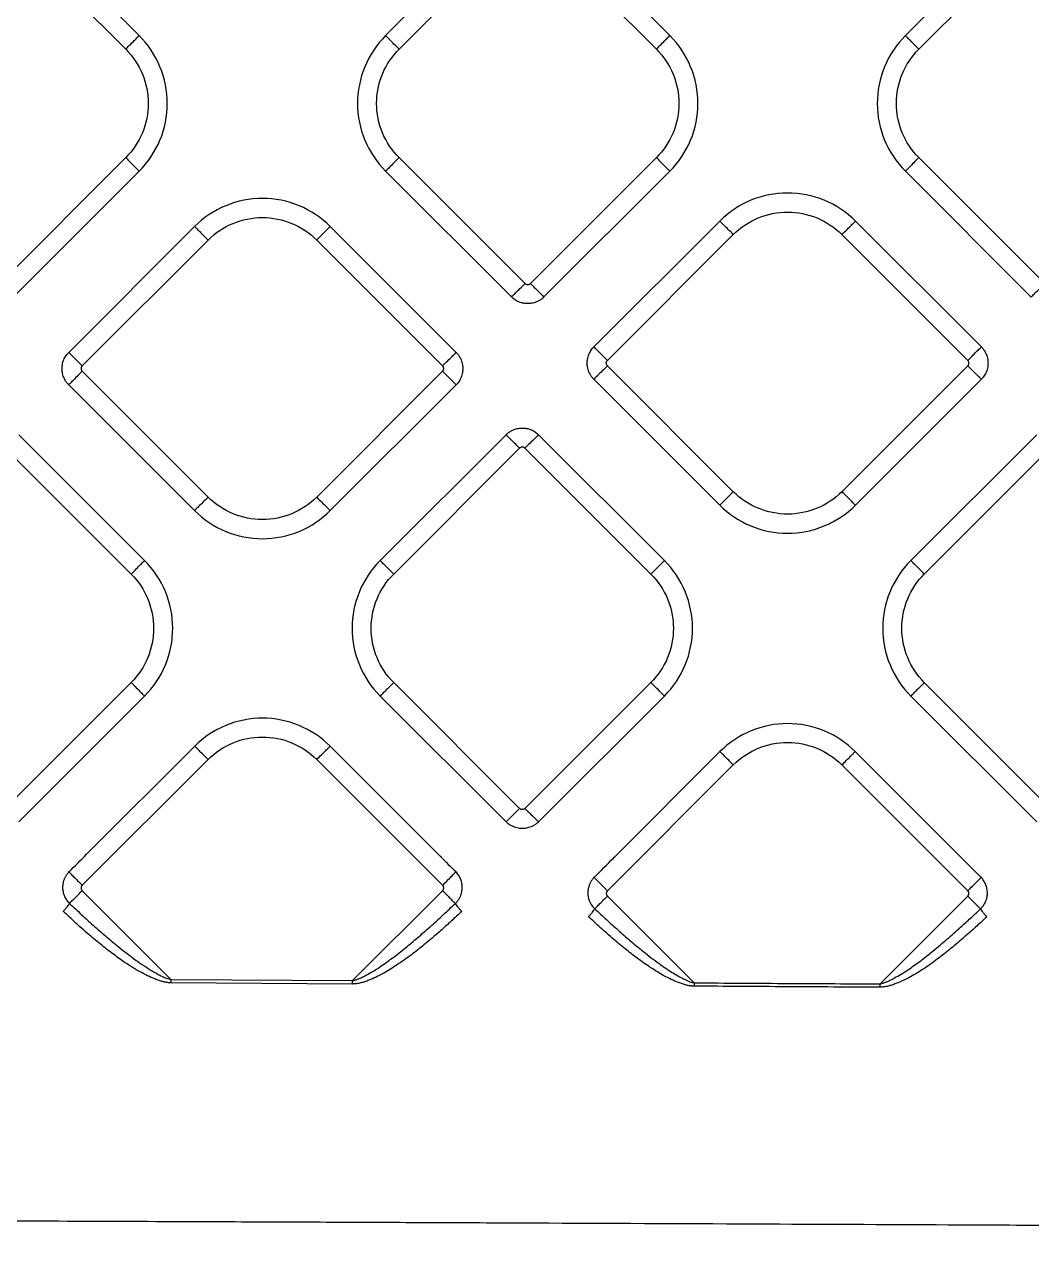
# Model space of a CAD drawing. Extents: x 526 to 610, y 679 to 808.
# Drawn here: x 564.12 to 569.39, y 713.94 to 720.41 of the extents above; entities that cross this region are included whole.
import ezdxf

# ---------------------------------------------------------------- set-up
doc = ezdxf.new("R2010")
doc.units = 0
doc.header["$MEASUREMENT"] = 0
doc.layers.add('1', color=4, linetype='Continuous')

# ---------------------------------------------------------------- blocks, each defined once
blk = doc.blocks.new('JETSETTER LX')
at = {"layer": '1', "color": 3, "linetype": 'Continuous', "lineweight": 25}
for p, q in [((38.5913, 23.4751), (37.9325, 24.1339)), ((40.5393, 24.134), (39.8805, 23.4751)), ((41.3678, 23.4751), (40.709, 24.134)), ((43.2588, 24.1339), (42.6, 23.4751)), ((37.8618, 24.0632), (38.5206, 23.4044)), ((39.9512, 23.4044), (40.61, 24.0633)), ((40.6383, 24.0633), (41.2971, 23.4044)), ((42.6707, 23.4044), (43.3295, 24.0632)), ((38.5206, 22.8363), (37.8618, 22.1774)), ((40.61, 22.1775), (39.9512, 22.8363)), ((41.2971, 22.8363), (40.6383, 22.1775)), ((43.3295, 22.1774), (42.6707, 22.8363)), ((37.9325, 22.1067), (38.5913, 22.7656)), ((39.8805, 22.7656), (40.5393, 22.1068)), ((40.709, 22.1068), (41.3678, 22.7656)), ((42.6, 22.7656), (43.2588, 22.1067)), ((38.8811, 22.4758), (38.2223, 21.8169)), ((40.2495, 21.8169), (39.5906, 22.4758)), ((41.6291, 22.5043), (40.9703, 21.8454)), ((42.9975, 21.8454), (42.3387, 22.5043)), ((38.293, 21.7462), (38.9518, 22.4051)), ((39.5199, 22.4051), (40.1788, 21.7462)), ((41.041, 21.7747), (41.6998, 22.4336)), ((42.268, 22.4336), (42.9268, 21.7747)), ((41.6998, 21.0876), (41.041, 21.7465)), ((42.9268, 21.7465), (42.268, 21.0876)), ((38.9518, 21.0591), (38.293, 21.7179)), ((40.1788, 21.7179), (39.5199, 21.0591)), ((40.9703, 21.6758), (41.6291, 21.0169)), ((42.3387, 21.0169), (42.9975, 21.6758)), ((38.2223, 21.6472), (38.8811, 20.9884)), ((39.5906, 20.9884), (40.2495, 21.6472)), ((38.6198, 20.7271), (37.961, 21.386)), ((40.5108, 21.3859), (39.852, 20.7271)), ((41.3393, 20.7271), (40.6805, 21.3859)), ((43.2873, 21.386), (42.6285, 20.7271)), ((37.8903, 21.3153), (38.5491, 20.6564)), ((39.9227, 20.6564), (40.5815, 21.3152)), ((40.6098, 21.3152), (41.2686, 20.6564)), ((42.6992, 20.6564), (43.358, 21.3153)), ((38.5491, 20.0883), (37.8903, 19.4295)), ((40.5815, 19.4294), (39.9227, 20.0883)), ((41.2686, 20.0883), (40.6098, 19.4294)), ((43.358, 19.4295), (42.6992, 20.0883)), ((37.961, 19.3588), (38.6198, 20.0176)), ((39.852, 20.0176), (40.5108, 19.3587)), ((40.6805, 19.3587), (41.3393, 20.0176)), ((42.6285, 20.0176), (43.2873, 19.3588)), ((38.8821, 19.7553), (38.316, 19.1892)), ((38.8799, 19.7575), (38.8821, 19.7553)), ((39.5919, 19.7575), (39.5897, 19.7553)), ((40.1686, 19.1764), (39.5897, 19.7553)), ((38.293, 19.0267), (38.9518, 19.6856)), ((39.52, 19.6856), (40.1788, 19.0267)), ((41.6301, 19.7268), (41.0743, 19.171)), ((41.6278, 19.729), (41.6301, 19.7268)), ((42.3399, 19.729), (42.3377, 19.7268)), ((42.9043, 19.1602), (42.3377, 19.7268)), ((41.041, 18.9982), (41.6998, 19.6571)), ((42.2679, 19.6571), (42.9268, 18.9982)), ((38.316, 19.1892), (38.3138, 19.1914)), ((40.1708, 19.1786), (40.1686, 19.1764)), ((41.0743, 19.171), (41.0721, 19.1733)), ((42.9065, 19.1624), (42.9043, 19.1602)), ((38.2235, 19.0963), (38.2205, 19.0987)), ((40.2512, 19.0987), (40.2484, 19.0963)), ((40.9715, 19.0677), (40.9684, 19.0702)), ((42.9992, 19.0702), (42.9963, 19.0678)), ((38.293, 18.9985), (38.7575, 18.5339)), ((39.7079, 18.5276), (40.1788, 18.9985)), ((41.041, 18.9699), (41.4947, 18.5162)), ((42.4674, 18.5106), (42.9268, 18.9699)), ((39.7078, 18.51), (38.7574, 18.5163)), ((38.7575, 18.5339), (39.7079, 18.5276))]:
    blk.add_line(p, q, dxfattribs=at)
for points, knots in [([(38.5206, 23.4044), (38.5298, 23.4135), (38.5389, 23.4227), (38.5558, 23.4396), (38.5636, 23.4474), (38.5767, 23.4605), (38.582, 23.4657), (38.5892, 23.473), (38.5911, 23.4749), (38.5913, 23.4751)], [0, 0, 0, 0, 0.25, 0.25, 0.5, 0.5, 0.75, 0.75, 1, 1, 1, 1]), ([(38.5913, 22.7656), (38.6377, 22.812), (38.6749, 22.8677), (38.7252, 22.989), (38.7383, 23.0547), (38.7383, 23.186), (38.7252, 23.2516), (38.6749, 23.373), (38.6377, 23.4287), (38.5913, 23.4751)], [0, 0, 0, 0, 0.25, 0.25, 0.5, 0.5, 0.75, 0.75, 1, 1, 1, 1]), ([(39.8805, 23.4751), (39.834, 23.4287), (39.7968, 23.373), (39.7466, 23.2517), (39.7335, 23.186), (39.7335, 23.0547), (39.7466, 22.989), (39.7968, 22.8677), (39.834, 22.812), (39.8805, 22.7656)], [0, 0, 0, 0, 0.25, 0.25, 0.5, 0.5, 0.75, 0.75, 1, 1, 1, 1]), ([(39.9512, 23.4044), (39.942, 23.4136), (39.9329, 23.4227), (39.9159, 23.4397), (39.9081, 23.4475), (39.8951, 23.4605), (39.8898, 23.4658), (39.8826, 23.473), (39.8806, 23.475), (39.8805, 23.4751)], [0, 0, 0, 0, 0.25, 0.25, 0.5, 0.5, 0.75, 0.75, 1, 1, 1, 1]), ([(41.2971, 23.4044), (41.3063, 23.4136), (41.3154, 23.4227), (41.3324, 23.4397), (41.3401, 23.4475), (41.3532, 23.4605), (41.3585, 23.4658), (41.3657, 23.473), (41.3677, 23.475), (41.3678, 23.4751)], [0, 0, 0, 0, 0.25, 0.25, 0.5, 0.5, 0.75, 0.75, 1, 1, 1, 1]), ([(41.3678, 22.7656), (41.4143, 22.812), (41.4514, 22.8677), (41.5017, 22.989), (41.5148, 23.0547), (41.5148, 23.186), (41.5017, 23.2517), (41.4514, 23.373), (41.4143, 23.4287), (41.3678, 23.4751)], [0, 0, 0, 0, 0.25, 0.25, 0.5, 0.5, 0.75, 0.75, 1, 1, 1, 1]), ([(42.6, 23.4751), (42.5535, 23.4287), (42.5163, 23.373), (42.4661, 23.2516), (42.453, 23.186), (42.453, 23.0547), (42.4661, 22.989), (42.5163, 22.8677), (42.5535, 22.812), (42.6, 22.7656)], [0, 0, 0, 0, 0.25, 0.25, 0.5, 0.5, 0.75, 0.75, 1, 1, 1, 1]), ([(42.6707, 23.4044), (42.6615, 23.4135), (42.6523, 23.4227), (42.6354, 23.4396), (42.6276, 23.4474), (42.6146, 23.4605), (42.6093, 23.4657), (42.6021, 23.473), (42.6001, 23.4749), (42.6, 23.4751)], [0, 0, 0, 0, 0.25, 0.25, 0.5, 0.5, 0.75, 0.75, 1, 1, 1, 1]), ([(38.5206, 23.4044), (38.5578, 23.3672), (38.5876, 23.3226), (38.6278, 23.2255), (38.6383, 23.1729), (38.6383, 23.0677), (38.6278, 23.0152), (38.5876, 22.918), (38.5578, 22.8734), (38.5206, 22.8363)], [0, 0, 0, 0, 0.25, 0.25, 0.5, 0.5, 0.75, 0.75, 1, 1, 1, 1]), ([(39.9512, 22.8363), (39.914, 22.8735), (39.8842, 22.918), (39.844, 23.0152), (39.8335, 23.0678), (39.8335, 23.1729), (39.844, 23.2255), (39.8842, 23.3227), (39.914, 23.3672), (39.9512, 23.4044)], [0, 0, 0, 0, 0.25, 0.25, 0.5, 0.5, 0.75, 0.75, 1, 1, 1, 1]), ([(41.2971, 23.4044), (41.3343, 23.3672), (41.3641, 23.3227), (41.4043, 23.2255), (41.4148, 23.1729), (41.4148, 23.0678), (41.4043, 23.0152), (41.3641, 22.918), (41.3343, 22.8735), (41.2971, 22.8363)], [0, 0, 0, 0, 0.25, 0.25, 0.5, 0.5, 0.75, 0.75, 1, 1, 1, 1]), ([(42.6707, 22.8363), (42.6335, 22.8734), (42.6037, 22.918), (42.5634, 23.0152), (42.553, 23.0677), (42.553, 23.1729), (42.5634, 23.2255), (42.6037, 23.3226), (42.6335, 23.3672), (42.6707, 23.4044)], [0, 0, 0, 0, 0.25, 0.25, 0.5, 0.5, 0.75, 0.75, 1, 1, 1, 1]), ([(38.5206, 22.8363), (38.5298, 22.8271), (38.5389, 22.818), (38.5558, 22.801), (38.5636, 22.7932), (38.5767, 22.7802), (38.582, 22.7749), (38.5892, 22.7677), (38.5911, 22.7657), (38.5913, 22.7656)], [0, 0, 0, 0, 0.25, 0.25, 0.5, 0.5, 0.75, 0.75, 1, 1, 1, 1]), ([(39.9512, 22.8363), (39.942, 22.8271), (39.9329, 22.818), (39.9159, 22.801), (39.9081, 22.7933), (39.8951, 22.7802), (39.8898, 22.7749), (39.8826, 22.7677), (39.8806, 22.7658), (39.8805, 22.7656)], [0, 0, 0, 0, 0.25, 0.25, 0.5, 0.5, 0.75, 0.75, 1, 1, 1, 1]), ([(41.2971, 22.8363), (41.3063, 22.8271), (41.3154, 22.818), (41.3324, 22.801), (41.3401, 22.7933), (41.3532, 22.7802), (41.3585, 22.7749), (41.3657, 22.7677), (41.3677, 22.7658), (41.3678, 22.7656)], [0, 0, 0, 0, 0.25, 0.25, 0.5, 0.5, 0.75, 0.75, 1, 1, 1, 1]), ([(42.6707, 22.8363), (42.6615, 22.8271), (42.6523, 22.818), (42.6354, 22.801), (42.6276, 22.7932), (42.6146, 22.7802), (42.6093, 22.7749), (42.6021, 22.7677), (42.6001, 22.7657), (42.6, 22.7656)], [0, 0, 0, 0, 0.25, 0.25, 0.5, 0.5, 0.75, 0.75, 1, 1, 1, 1]), ([(42.3387, 22.5043), (42.2922, 22.5507), (42.2366, 22.5879), (42.1152, 22.6382), (42.0496, 22.6512), (41.9182, 22.6512), (41.8526, 22.6382), (41.7312, 22.5879), (41.6756, 22.5507), (41.6291, 22.5043)], [0, 0, 0, 0, 0.25, 0.25, 0.5, 0.5, 0.75, 0.75, 1, 1, 1, 1]), ([(39.5906, 22.4758), (39.5442, 22.5222), (39.4885, 22.5594), (39.3672, 22.6097), (39.3015, 22.6227), (39.1702, 22.6227), (39.1045, 22.6097), (38.9832, 22.5594), (38.9275, 22.5222), (38.8811, 22.4758)], [0, 0, 0, 0, 0.25, 0.25, 0.5, 0.5, 0.75, 0.75, 1, 1, 1, 1]), ([(38.9518, 22.4051), (38.989, 22.4422), (39.0335, 22.472), (39.1307, 22.5123), (39.1833, 22.5227), (39.2885, 22.5227), (39.341, 22.5123), (39.4382, 22.472), (39.4827, 22.4422), (39.5199, 22.4051)], [0, 0, 0, 0, 0.25, 0.25, 0.5, 0.5, 0.75, 0.75, 1, 1, 1, 1]), ([(41.6998, 22.4336), (41.737, 22.4708), (41.7816, 22.5005), (41.8787, 22.5408), (41.9313, 22.5512), (42.0365, 22.5512), (42.0891, 22.5408), (42.1862, 22.5005), (42.2308, 22.4708), (42.268, 22.4336)], [0, 0, 0, 0, 0.25, 0.25, 0.5, 0.5, 0.75, 0.75, 1, 1, 1, 1]), ([(38.9518, 22.4051), (38.9426, 22.4142), (38.9335, 22.4234), (38.9166, 22.4403), (38.9088, 22.4481), (38.8957, 22.4612), (38.8904, 22.4664), (38.8832, 22.4736), (38.8813, 22.4756), (38.8811, 22.4758)], [0, 0, 0, 0, 0.25, 0.25, 0.5, 0.5, 0.75, 0.75, 1, 1, 1, 1]), ([(39.5199, 22.4051), (39.5291, 22.4142), (39.5382, 22.4234), (39.5552, 22.4403), (39.563, 22.4481), (39.576, 22.4612), (39.5813, 22.4664), (39.5885, 22.4736), (39.5905, 22.4756), (39.5906, 22.4758)], [0, 0, 0, 0, 0.25, 0.25, 0.5, 0.5, 0.75, 0.75, 1, 1, 1, 1]), ([(41.6998, 22.4336), (41.6907, 22.4427), (41.6815, 22.4519), (41.6646, 22.4688), (41.6568, 22.4766), (41.6437, 22.4897), (41.6385, 22.4949), (41.6313, 22.5022), (41.6293, 22.5041), (41.6291, 22.5043)], [0, 0, 0, 0, 0.25, 0.25, 0.5, 0.5, 0.75, 0.75, 1, 1, 1, 1]), ([(42.268, 22.4336), (42.2771, 22.4427), (42.2863, 22.4519), (42.3032, 22.4688), (42.311, 22.4766), (42.3241, 22.4897), (42.3293, 22.4949), (42.3365, 22.5022), (42.3385, 22.5041), (42.3387, 22.5043)], [0, 0, 0, 0, 0.25, 0.25, 0.5, 0.5, 0.75, 0.75, 1, 1, 1, 1]), ([(40.5393, 22.1068), (40.5395, 22.1069), (40.5414, 22.1089), (40.5486, 22.1161), (40.5539, 22.1214), (40.567, 22.1344), (40.5748, 22.1422), (40.5917, 22.1592), (40.6008, 22.1683), (40.61, 22.1775)], [0, 0, 0, 0, 0.25, 0.25, 0.5, 0.5, 0.75, 0.75, 1, 1, 1, 1]), ([(40.61, 22.1775), (40.6106, 22.1769), (40.6119, 22.1757), (40.6141, 22.1742), (40.6168, 22.1729), (40.6202, 22.1719), (40.6241, 22.1715), (40.6281, 22.1718), (40.6318, 22.173), (40.6353, 22.1748), (40.6373, 22.1766), (40.6383, 22.1775)], [0, 0, 0, 0, 0.083478, 0.166388, 0.250171, 0.374789, 0.500105, 0.62472, 0.750039, 0.874841, 1, 1, 1, 1]), ([(40.6383, 22.1775), (40.6474, 22.1683), (40.6566, 22.1592), (40.6735, 22.1422), (40.6813, 22.1344), (40.6944, 22.1214), (40.6996, 22.1161), (40.7069, 22.1089), (40.7088, 22.1069), (40.709, 22.1068)], [0, 0, 0, 0, 0.25, 0.25, 0.5, 0.5, 0.75, 0.75, 1, 1, 1, 1]), ([(43.2588, 22.1067), (43.2589, 22.1069), (43.2609, 22.1088), (43.2681, 22.1161), (43.2734, 22.1213), (43.2865, 22.1344), (43.2942, 22.1422), (43.3112, 22.1591), (43.3203, 22.1683), (43.3295, 22.1774)], [0, 0, 0, 0, 0.25, 0.25, 0.5, 0.5, 0.75, 0.75, 1, 1, 1, 1]), ([(40.709, 22.1068), (40.7074, 22.1052), (40.7042, 22.1021), (40.6987, 22.0976), (40.6926, 22.093), (40.6858, 22.0887), (40.6782, 22.0845), (40.6647, 22.0784), (40.6465, 22.0733), (40.6241, 22.0715), (40.6018, 22.0733), (40.5822, 22.0788), (40.5663, 22.0863), (40.5558, 22.0928), (40.5468, 22.0996), (40.5417, 22.1045), (40.5393, 22.1068)], [0, 0, 0, 0, 0.034707, 0.072248, 0.112595, 0.155737, 0.201682, 0.250449, 0.393045, 0.50003, 0.606972, 0.74961, 0.821642, 0.887377, 0.946846, 1, 1, 1, 1]), ([(38.2223, 21.6472), (38.2208, 21.6488), (38.2176, 21.6521), (38.2131, 21.6575), (38.2086, 21.6636), (38.2042, 21.6704), (38.2, 21.678), (38.1939, 21.6916), (38.1888, 21.7097), (38.187, 21.7321), (38.1888, 21.7544), (38.1943, 21.774), (38.2018, 21.7899), (38.2083, 21.8005), (38.2151, 21.8094), (38.22, 21.8145), (38.2223, 21.8169)], [0, 0, 0, 0, 0.034707, 0.072248, 0.112595, 0.155737, 0.201682, 0.250449, 0.393045, 0.50003, 0.606972, 0.74961, 0.821643, 0.887377, 0.946846, 1, 1, 1, 1]), ([(38.2223, 21.8169), (38.2224, 21.8168), (38.2244, 21.8148), (38.2316, 21.8076), (38.2369, 21.8023), (38.2499, 21.7893), (38.2577, 21.7815), (38.2747, 21.7645), (38.2838, 21.7554), (38.293, 21.7462)], [0, 0, 0, 0, 0.25, 0.25, 0.5, 0.5, 0.75, 0.75, 1, 1, 1, 1]), ([(40.1788, 21.7462), (40.1879, 21.7554), (40.1971, 21.7645), (40.214, 21.7815), (40.2218, 21.7893), (40.2349, 21.8023), (40.2401, 21.8076), (40.2474, 21.8148), (40.2493, 21.8168), (40.2495, 21.8169)], [0, 0, 0, 0, 0.25, 0.25, 0.5, 0.5, 0.75, 0.75, 1, 1, 1, 1]), ([(40.2495, 21.8169), (40.251, 21.8154), (40.2541, 21.8121), (40.2587, 21.8067), (40.2632, 21.8006), (40.2676, 21.7938), (40.2717, 21.7862), (40.2778, 21.7726), (40.2829, 21.7544), (40.2848, 21.7321), (40.2829, 21.7097), (40.2774, 21.6901), (40.2699, 21.6742), (40.2634, 21.6637), (40.2566, 21.6548), (40.2518, 21.6497), (40.2495, 21.6472)], [0, 0, 0, 0, 0.034707, 0.072248, 0.112595, 0.155737, 0.201682, 0.250449, 0.393045, 0.50003, 0.606972, 0.74961, 0.821643, 0.887377, 0.946846, 1, 1, 1, 1]), ([(40.9703, 21.6758), (40.9688, 21.6773), (40.9656, 21.6806), (40.9611, 21.686), (40.9566, 21.6921), (40.9522, 21.6989), (40.9481, 21.7065), (40.9419, 21.7201), (40.9368, 21.7382), (40.935, 21.7606), (40.9368, 21.783), (40.9423, 21.8025), (40.9499, 21.8184), (40.9564, 21.829), (40.9631, 21.8379), (40.968, 21.843), (40.9703, 21.8454)], [0, 0, 0, 0, 0.034707, 0.072248, 0.112595, 0.155737, 0.201682, 0.250449, 0.393045, 0.50003, 0.606972, 0.74961, 0.821642, 0.887377, 0.946846, 1, 1, 1, 1]), ([(40.9703, 21.8454), (40.9705, 21.8453), (40.9724, 21.8433), (40.9796, 21.8361), (40.9849, 21.8308), (40.998, 21.8178), (41.0058, 21.81), (41.0227, 21.793), (41.0318, 21.7839), (41.041, 21.7747)], [0, 0, 0, 0, 0.25, 0.25, 0.5, 0.5, 0.75, 0.75, 1, 1, 1, 1]), ([(42.9268, 21.7747), (42.936, 21.7839), (42.9451, 21.793), (42.962, 21.81), (42.9698, 21.8178), (42.9829, 21.8308), (42.9882, 21.8361), (42.9954, 21.8433), (42.9973, 21.8453), (42.9975, 21.8454)], [0, 0, 0, 0, 0.25, 0.25, 0.5, 0.5, 0.75, 0.75, 1, 1, 1, 1]), ([(42.9975, 21.8454), (42.999, 21.8439), (43.0022, 21.8406), (43.0067, 21.8352), (43.0112, 21.8291), (43.0156, 21.8223), (43.0197, 21.8147), (43.0259, 21.8011), (43.031, 21.783), (43.0328, 21.7606), (43.031, 21.7382), (43.0255, 21.7187), (43.0179, 21.7028), (43.0114, 21.6922), (43.0047, 21.6833), (42.9998, 21.6782), (42.9975, 21.6758)], [0, 0, 0, 0, 0.034707, 0.072248, 0.112595, 0.155737, 0.201682, 0.250449, 0.393045, 0.50003, 0.606972, 0.74961, 0.821642, 0.887377, 0.946846, 1, 1, 1, 1]), ([(38.293, 21.7462), (38.2924, 21.7456), (38.2912, 21.7443), (38.2897, 21.7421), (38.2884, 21.7394), (38.2874, 21.736), (38.287, 21.7321), (38.2874, 21.7282), (38.2885, 21.7244), (38.2903, 21.7209), (38.2921, 21.7189), (38.293, 21.7179)], [0, 0, 0, 0, 0.083478, 0.166388, 0.250171, 0.374789, 0.500105, 0.62472, 0.750039, 0.874841, 1, 1, 1, 1]), ([(40.1788, 21.7179), (40.1794, 21.7186), (40.1805, 21.7199), (40.182, 21.7221), (40.1833, 21.7248), (40.1844, 21.7282), (40.1848, 21.7321), (40.1844, 21.736), (40.1832, 21.7398), (40.1814, 21.7433), (40.1796, 21.7452), (40.1788, 21.7462)], [0, 0, 0, 0, 0.083478, 0.166388, 0.250171, 0.374789, 0.500105, 0.62472, 0.750039, 0.874841, 1, 1, 1, 1]), ([(41.041, 21.7465), (41.0318, 21.7373), (41.0227, 21.7282), (41.0058, 21.7112), (40.998, 21.7034), (40.9849, 21.6904), (40.9796, 21.6851), (40.9724, 21.6779), (40.9705, 21.6759), (40.9703, 21.6758)], [0, 0, 0, 0, 0.25, 0.25, 0.5, 0.5, 0.75, 0.75, 1, 1, 1, 1]), ([(41.041, 21.7465), (41.0404, 21.7471), (41.0392, 21.7484), (41.0377, 21.7507), (41.0366, 21.753), (41.0358, 21.7555), (41.0353, 21.758), (41.0351, 21.7606), (41.0353, 21.7641), (41.0364, 21.768), (41.0384, 21.7719), (41.0402, 21.7739), (41.041, 21.7747)], [0, 0, 0, 0, 0.085725, 0.169852, 0.252984, 0.335556, 0.417871, 0.500139, 0.582173, 0.749994, 0.886723, 1, 1, 1, 1]), ([(42.9268, 21.7465), (42.9274, 21.7471), (42.9286, 21.7484), (42.93, 21.7506), (42.9314, 21.7533), (42.9324, 21.7567), (42.9328, 21.7606), (42.9324, 21.7645), (42.9312, 21.7683), (42.9294, 21.7718), (42.9277, 21.7738), (42.9268, 21.7747)], [0, 0, 0, 0, 0.083478, 0.166388, 0.250171, 0.374789, 0.500105, 0.62472, 0.750039, 0.874841, 1, 1, 1, 1]), ([(42.9975, 21.6758), (42.9973, 21.6759), (42.9954, 21.6779), (42.9882, 21.6851), (42.9829, 21.6904), (42.9698, 21.7034), (42.962, 21.7112), (42.9451, 21.7282), (42.936, 21.7373), (42.9268, 21.7465)], [0, 0, 0, 0, 0.25, 0.25, 0.5, 0.5, 0.75, 0.75, 1, 1, 1, 1]), ([(38.293, 21.7179), (38.2838, 21.7088), (38.2747, 21.6996), (38.2577, 21.6827), (38.2499, 21.6749), (38.2369, 21.6619), (38.2316, 21.6566), (38.2244, 21.6494), (38.2224, 21.6474), (38.2223, 21.6472)], [0, 0, 0, 0, 0.25, 0.25, 0.5, 0.5, 0.75, 0.75, 1, 1, 1, 1]), ([(40.2495, 21.6472), (40.2493, 21.6474), (40.2474, 21.6494), (40.2401, 21.6566), (40.2349, 21.6619), (40.2218, 21.6749), (40.214, 21.6827), (40.1971, 21.6996), (40.1879, 21.7088), (40.1788, 21.7179)], [0, 0, 0, 0, 0.25, 0.25, 0.5, 0.5, 0.75, 0.75, 1, 1, 1, 1]), ([(40.5108, 21.3859), (40.5124, 21.3874), (40.5156, 21.3906), (40.521, 21.3951), (40.5271, 21.3996), (40.5339, 21.404), (40.5415, 21.4082), (40.5551, 21.4143), (40.5733, 21.4194), (40.5956, 21.4212), (40.618, 21.4194), (40.6376, 21.4139), (40.6535, 21.4064), (40.664, 21.3998), (40.6729, 21.3931), (40.6781, 21.3882), (40.6805, 21.3859)], [0, 0, 0, 0, 0.034707, 0.072248, 0.112595, 0.155737, 0.201682, 0.250449, 0.393045, 0.50003, 0.606972, 0.74961, 0.821642, 0.887377, 0.946846, 1, 1, 1, 1]), ([(40.5815, 21.3152), (40.5723, 21.3244), (40.5632, 21.3335), (40.5462, 21.3505), (40.5385, 21.3583), (40.5254, 21.3713), (40.5201, 21.3766), (40.5129, 21.3838), (40.5109, 21.3858), (40.5108, 21.3859)], [0, 0, 0, 0, 0.25, 0.25, 0.5, 0.5, 0.75, 0.75, 1, 1, 1, 1]), ([(40.6805, 21.3859), (40.6803, 21.3858), (40.6783, 21.3838), (40.6711, 21.3766), (40.6659, 21.3713), (40.6528, 21.3583), (40.645, 21.3505), (40.6281, 21.3335), (40.6189, 21.3244), (40.6098, 21.3152)], [0, 0, 0, 0, 0.25, 0.25, 0.5, 0.5, 0.75, 0.75, 1, 1, 1, 1]), ([(40.6098, 21.3152), (40.6091, 21.3158), (40.6079, 21.317), (40.6057, 21.3185), (40.6029, 21.3198), (40.5996, 21.3208), (40.5956, 21.3212), (40.5917, 21.3208), (40.5879, 21.3197), (40.5844, 21.3179), (40.5825, 21.3161), (40.5815, 21.3152)], [0, 0, 0, 0, 0.083478, 0.166388, 0.250171, 0.374789, 0.500105, 0.62472, 0.750039, 0.874841, 1, 1, 1, 1]), ([(38.9518, 21.0591), (38.9426, 21.05), (38.9335, 21.0408), (38.9166, 21.0239), (38.9088, 21.0161), (38.8957, 21.003), (38.8904, 20.9978), (38.8832, 20.9905), (38.8813, 20.9886), (38.8811, 20.9884)], [0, 0, 0, 0, 0.25, 0.25, 0.5, 0.5, 0.75, 0.75, 1, 1, 1, 1]), ([(39.5199, 21.0591), (39.4827, 21.0219), (39.4382, 20.9922), (39.341, 20.9519), (39.2885, 20.9414), (39.1833, 20.9414), (39.1307, 20.9519), (39.0335, 20.9922), (38.989, 21.0219), (38.9518, 21.0591)], [0, 0, 0, 0, 0.25, 0.25, 0.5, 0.5, 0.75, 0.75, 1, 1, 1, 1]), ([(39.5199, 21.0591), (39.5291, 21.05), (39.5382, 21.0408), (39.5552, 21.0239), (39.563, 21.0161), (39.576, 21.003), (39.5813, 20.9978), (39.5885, 20.9905), (39.5905, 20.9886), (39.5906, 20.9884)], [0, 0, 0, 0, 0.25, 0.25, 0.5, 0.5, 0.75, 0.75, 1, 1, 1, 1]), ([(41.6291, 21.0169), (41.6293, 21.0171), (41.6313, 21.019), (41.6385, 21.0263), (41.6437, 21.0315), (41.6568, 21.0446), (41.6646, 21.0524), (41.6815, 21.0693), (41.6907, 21.0785), (41.6998, 21.0876)], [0, 0, 0, 0, 0.25, 0.25, 0.5, 0.5, 0.75, 0.75, 1, 1, 1, 1]), ([(42.268, 21.0876), (42.2308, 21.0504), (42.1862, 21.0207), (42.0891, 20.9804), (42.0365, 20.97), (41.9313, 20.97), (41.8787, 20.9804), (41.7816, 21.0207), (41.737, 21.0504), (41.6998, 21.0876)], [0, 0, 0, 0, 0.25, 0.25, 0.5, 0.5, 0.75, 0.75, 1, 1, 1, 1]), ([(42.268, 21.0876), (42.2771, 21.0785), (42.2863, 21.0693), (42.3032, 21.0524), (42.311, 21.0446), (42.3241, 21.0315), (42.3293, 21.0263), (42.3365, 21.019), (42.3385, 21.0171), (42.3387, 21.0169)], [0, 0, 0, 0, 0.25, 0.25, 0.5, 0.5, 0.75, 0.75, 1, 1, 1, 1]), ([(38.8811, 20.9884), (38.9275, 20.942), (38.9832, 20.9048), (39.1045, 20.8545), (39.1702, 20.8415), (39.3015, 20.8415), (39.3672, 20.8545), (39.4885, 20.9048), (39.5442, 20.942), (39.5906, 20.9884)], [0, 0, 0, 0, 0.25, 0.25, 0.5, 0.5, 0.75, 0.75, 1, 1, 1, 1]), ([(41.6291, 21.0169), (41.6756, 20.9705), (41.7312, 20.9333), (41.8526, 20.883), (41.9182, 20.87), (42.0496, 20.87), (42.1152, 20.883), (42.2366, 20.9333), (42.2922, 20.9705), (42.3387, 21.0169)], [0, 0, 0, 0, 0.25, 0.25, 0.5, 0.5, 0.75, 0.75, 1, 1, 1, 1]), ([(38.5491, 20.6564), (38.5583, 20.6656), (38.5674, 20.6747), (38.5844, 20.6917), (38.5921, 20.6995), (38.6052, 20.7125), (38.6105, 20.7178), (38.6177, 20.725), (38.6197, 20.727), (38.6198, 20.7271)], [0, 0, 0, 0, 0.25, 0.25, 0.5, 0.5, 0.75, 0.75, 1, 1, 1, 1]), ([(38.6198, 20.0176), (38.6663, 20.064), (38.7034, 20.1197), (38.7537, 20.241), (38.7668, 20.3067), (38.7668, 20.438), (38.7537, 20.5037), (38.7034, 20.625), (38.6663, 20.6807), (38.6198, 20.7271)], [0, 0, 0, 0, 0.25, 0.25, 0.5, 0.5, 0.75, 0.75, 1, 1, 1, 1]), ([(39.852, 20.7271), (39.8055, 20.6807), (39.7683, 20.625), (39.7181, 20.5037), (39.705, 20.438), (39.705, 20.3067), (39.7181, 20.241), (39.7683, 20.1197), (39.8055, 20.064), (39.852, 20.0176)], [0, 0, 0, 0, 0.25, 0.25, 0.5, 0.5, 0.75, 0.75, 1, 1, 1, 1]), ([(39.9227, 20.6564), (39.9135, 20.6655), (39.9044, 20.6747), (39.8874, 20.6916), (39.8796, 20.6994), (39.8666, 20.7125), (39.8613, 20.7177), (39.8541, 20.725), (39.8521, 20.7269), (39.852, 20.7271)], [0, 0, 0, 0, 0.25, 0.25, 0.5, 0.5, 0.75, 0.75, 1, 1, 1, 1]), ([(41.2686, 20.6564), (41.2778, 20.6655), (41.2869, 20.6747), (41.3038, 20.6916), (41.3116, 20.6994), (41.3247, 20.7125), (41.33, 20.7177), (41.3372, 20.725), (41.3391, 20.7269), (41.3393, 20.7271)], [0, 0, 0, 0, 0.25, 0.25, 0.5, 0.5, 0.75, 0.75, 1, 1, 1, 1]), ([(41.3393, 20.0176), (41.3857, 20.064), (41.4229, 20.1197), (41.4732, 20.241), (41.4863, 20.3067), (41.4863, 20.438), (41.4732, 20.5037), (41.4229, 20.625), (41.3857, 20.6807), (41.3393, 20.7271)], [0, 0, 0, 0, 0.25, 0.25, 0.5, 0.5, 0.75, 0.75, 1, 1, 1, 1]), ([(42.6285, 20.7271), (42.582, 20.6807), (42.5448, 20.625), (42.4946, 20.5037), (42.4815, 20.438), (42.4815, 20.3067), (42.4946, 20.241), (42.5448, 20.1197), (42.582, 20.064), (42.6285, 20.0176)], [0, 0, 0, 0, 0.25, 0.25, 0.5, 0.5, 0.75, 0.75, 1, 1, 1, 1]), ([(42.6992, 20.6564), (42.69, 20.6656), (42.6809, 20.6747), (42.6639, 20.6917), (42.6561, 20.6995), (42.6431, 20.7125), (42.6378, 20.7178), (42.6306, 20.725), (42.6286, 20.727), (42.6285, 20.7271)], [0, 0, 0, 0, 0.25, 0.25, 0.5, 0.5, 0.75, 0.75, 1, 1, 1, 1]), ([(38.5491, 20.6564), (38.5863, 20.6192), (38.6161, 20.5747), (38.6563, 20.4775), (38.6668, 20.4249), (38.6668, 20.3198), (38.6563, 20.2672), (38.6161, 20.17), (38.5863, 20.1255), (38.5491, 20.0883)], [0, 0, 0, 0, 0.25, 0.25, 0.5, 0.5, 0.75, 0.75, 1, 1, 1, 1]), ([(39.9227, 20.0883), (39.8855, 20.1254), (39.8557, 20.17), (39.8154, 20.2672), (39.805, 20.3197), (39.805, 20.4249), (39.8154, 20.4775), (39.8557, 20.5746), (39.8855, 20.6192), (39.9227, 20.6564)], [0, 0, 0, 0, 0.25, 0.25, 0.5, 0.5, 0.75, 0.75, 1, 1, 1, 1]), ([(41.2686, 20.6564), (41.3058, 20.6192), (41.3356, 20.5746), (41.3758, 20.4775), (41.3863, 20.4249), (41.3863, 20.3197), (41.3758, 20.2672), (41.3356, 20.17), (41.3058, 20.1254), (41.2686, 20.0883)], [0, 0, 0, 0, 0.25, 0.25, 0.5, 0.5, 0.75, 0.75, 1, 1, 1, 1]), ([(42.6992, 20.0883), (42.662, 20.1255), (42.6322, 20.17), (42.592, 20.2672), (42.5815, 20.3198), (42.5815, 20.4249), (42.592, 20.4775), (42.6322, 20.5747), (42.662, 20.6192), (42.6992, 20.6564)], [0, 0, 0, 0, 0.25, 0.25, 0.5, 0.5, 0.75, 0.75, 1, 1, 1, 1]), ([(38.5491, 20.0883), (38.5583, 20.0791), (38.5674, 20.07), (38.5844, 20.053), (38.5921, 20.0453), (38.6052, 20.0322), (38.6105, 20.0269), (38.6177, 20.0197), (38.6197, 20.0178), (38.6198, 20.0176)], [0, 0, 0, 0, 0.25, 0.25, 0.5, 0.5, 0.75, 0.75, 1, 1, 1, 1]), ([(39.9227, 20.0883), (39.9135, 20.0791), (39.9044, 20.07), (39.8874, 20.053), (39.8796, 20.0452), (39.8666, 20.0322), (39.8613, 20.0269), (39.8541, 20.0197), (39.8521, 20.0177), (39.852, 20.0176)], [0, 0, 0, 0, 0.25, 0.25, 0.5, 0.5, 0.75, 0.75, 1, 1, 1, 1]), ([(41.3393, 20.0176), (41.3391, 20.0177), (41.3372, 20.0197), (41.33, 20.0269), (41.3247, 20.0322), (41.3116, 20.0452), (41.3038, 20.053), (41.2869, 20.07), (41.2778, 20.0791), (41.2686, 20.0883)], [0, 0, 0, 0, 0.25, 0.25, 0.5, 0.5, 0.75, 0.75, 1, 1, 1, 1]), ([(42.6992, 20.0883), (42.69, 20.0791), (42.6809, 20.07), (42.6639, 20.053), (42.6561, 20.0453), (42.6431, 20.0322), (42.6378, 20.0269), (42.6306, 20.0197), (42.6286, 20.0178), (42.6285, 20.0176)], [0, 0, 0, 0, 0.25, 0.25, 0.5, 0.5, 0.75, 0.75, 1, 1, 1, 1]), ([(39.5897, 19.7553), (39.5434, 19.8016), (39.4879, 19.8387), (39.3669, 19.8888), (39.3014, 19.9018), (39.1704, 19.9018), (39.1049, 19.8888), (38.9839, 19.8387), (38.9284, 19.8016), (38.8821, 19.7553)], [0, 0, 0, 0, 0.25, 0.25, 0.5, 0.5, 0.75, 0.75, 1, 1, 1, 1]), ([(42.3377, 19.7268), (42.2913, 19.7731), (42.2358, 19.8102), (42.1148, 19.8603), (42.0494, 19.8733), (41.9184, 19.8733), (41.8529, 19.8603), (41.7319, 19.8102), (41.6764, 19.7731), (41.6301, 19.7268)], [0, 0, 0, 0, 0.25, 0.25, 0.5, 0.5, 0.75, 0.75, 1, 1, 1, 1]), ([(38.9518, 19.6856), (38.989, 19.7228), (39.0336, 19.7525), (39.1307, 19.7928), (39.1833, 19.8032), (39.2885, 19.8032), (39.3411, 19.7928), (39.4382, 19.7525), (39.4828, 19.7228), (39.52, 19.6856)], [0, 0, 0, 0, 0.25, 0.25, 0.5, 0.5, 0.75, 0.75, 1, 1, 1, 1]), ([(38.9518, 19.6856), (38.9436, 19.6938), (38.9353, 19.7021), (38.9198, 19.7176), (38.9125, 19.7249), (38.8999, 19.7375), (38.8945, 19.7429), (38.8863, 19.7511), (38.8835, 19.7539), (38.8821, 19.7553)], [0, 0, 0, 0, 0.25, 0.25, 0.5, 0.5, 0.75, 0.75, 1, 1, 1, 1]), ([(39.52, 19.6856), (39.5282, 19.6938), (39.5365, 19.7021), (39.552, 19.7176), (39.5593, 19.7249), (39.5719, 19.7375), (39.5773, 19.7429), (39.5855, 19.7511), (39.5883, 19.7539), (39.5897, 19.7553)], [0, 0, 0, 0, 0.25, 0.25, 0.5, 0.5, 0.75, 0.75, 1, 1, 1, 1]), ([(41.6998, 19.6571), (41.737, 19.6942), (41.7815, 19.724), (41.8787, 19.7643), (41.9313, 19.7747), (42.0365, 19.7747), (42.089, 19.7643), (42.1862, 19.724), (42.2307, 19.6942), (42.2679, 19.6571)], [0, 0, 0, 0, 0.25, 0.25, 0.5, 0.5, 0.75, 0.75, 1, 1, 1, 1]), ([(41.6998, 19.6571), (41.6915, 19.6653), (41.6833, 19.6736), (41.6677, 19.6891), (41.6605, 19.6964), (41.6478, 19.709), (41.6425, 19.7144), (41.6343, 19.7226), (41.6315, 19.7254), (41.6301, 19.7268)], [0, 0, 0, 0, 0.25, 0.25, 0.5, 0.5, 0.75, 0.75, 1, 1, 1, 1]), ([(42.2679, 19.6571), (42.2762, 19.6653), (42.2845, 19.6736), (42.3, 19.6891), (42.3073, 19.6964), (42.3199, 19.709), (42.3253, 19.7144), (42.3335, 19.7226), (42.3363, 19.7254), (42.3377, 19.7268)], [0, 0, 0, 0, 0.25, 0.25, 0.5, 0.5, 0.75, 0.75, 1, 1, 1, 1]), ([(40.5108, 19.3587), (40.5109, 19.3589), (40.5129, 19.3608), (40.5201, 19.3681), (40.5254, 19.3733), (40.5385, 19.3864), (40.5462, 19.3942), (40.5632, 19.4111), (40.5723, 19.4203), (40.5815, 19.4294)], [0, 0, 0, 0, 0.25, 0.25, 0.5, 0.5, 0.75, 0.75, 1, 1, 1, 1]), ([(40.6098, 19.4294), (40.6091, 19.4288), (40.6078, 19.4276), (40.6056, 19.4262), (40.6032, 19.425), (40.6007, 19.4242), (40.5982, 19.4237), (40.5956, 19.4235), (40.5922, 19.4237), (40.5882, 19.4248), (40.5843, 19.4269), (40.5824, 19.4286), (40.5815, 19.4294)], [0, 0, 0, 0, 0.0857246, 0.1698516, 0.2529838, 0.3355563, 0.4178713, 0.500139, 0.5821734, 0.749994, 0.8867231, 1, 1, 1, 1]), ([(40.6098, 19.4294), (40.6189, 19.4203), (40.6281, 19.4111), (40.645, 19.3942), (40.6528, 19.3864), (40.6659, 19.3733), (40.6711, 19.3681), (40.6783, 19.3608), (40.6803, 19.3589), (40.6805, 19.3587)], [0, 0, 0, 0, 0.25, 0.25, 0.5, 0.5, 0.75, 0.75, 1, 1, 1, 1]), ([(40.6805, 19.3587), (40.6789, 19.3572), (40.6757, 19.3541), (40.6702, 19.3495), (40.6641, 19.345), (40.6573, 19.3406), (40.6497, 19.3365), (40.6362, 19.3304), (40.618, 19.3253), (40.5956, 19.3234), (40.5733, 19.3253), (40.5537, 19.3308), (40.5378, 19.3383), (40.5273, 19.3448), (40.5183, 19.3516), (40.5132, 19.3564), (40.5108, 19.3587)], [0, 0, 0, 0, 0.034707, 0.072248, 0.112595, 0.155737, 0.201682, 0.250449, 0.393045, 0.50003, 0.606972, 0.74961, 0.821643, 0.887377, 0.946846, 1, 1, 1, 1]), ([(38.2235, 19.0963), (38.2219, 19.0946), (38.2187, 19.0913), (38.2143, 19.0859), (38.2103, 19.0804), (38.2067, 19.0748), (38.2035, 19.0689), (38.2006, 19.063), (38.1981, 19.057), (38.196, 19.0508), (38.1942, 19.0446), (38.1928, 19.0384), (38.1917, 19.0321), (38.191, 19.0258), (38.1906, 19.0195), (38.1905, 19.0085), (38.1924, 18.9912), (38.1982, 18.973), (38.2053, 18.9588), (38.2114, 18.9494), (38.2184, 18.9403), (38.2239, 18.935), (38.2267, 18.9322)], [0, 0, 0, 0, 0.037958, 0.0754, 0.112389, 0.148982, 0.185227, 0.221164, 0.256828, 0.292246, 0.327443, 0.362437, 0.397244, 0.431874, 0.466339, 0.500646, 0.613068, 0.749923, 0.812249, 0.874802, 0.934227, 1, 1, 1, 1]), ([(38.2235, 19.0963), (38.2249, 19.0948), (38.2278, 19.0919), (38.2361, 19.0836), (38.2415, 19.0783), (38.2541, 19.0657), (38.2613, 19.0585), (38.2766, 19.0431), (38.2848, 19.0349), (38.293, 19.0267)], [0, 0, 0, 0, 0.25, 0.25, 0.5, 0.5, 0.75, 0.75, 1, 1, 1, 1]), ([(40.1788, 19.0267), (40.187, 19.0349), (40.1952, 19.0431), (40.2106, 19.0586), (40.2179, 19.0658), (40.2304, 19.0784), (40.2358, 19.0837), (40.2441, 19.092), (40.2469, 19.0949), (40.2484, 19.0963)], [0, 0, 0, 0, 0.25, 0.25, 0.5, 0.5, 0.75, 0.75, 1, 1, 1, 1]), ([(40.2454, 18.9318), (40.2467, 18.933), (40.2493, 18.9355), (40.253, 18.9395), (40.2569, 18.944), (40.2625, 18.9515), (40.2675, 18.9598), (40.2744, 18.9741), (40.2797, 18.991), (40.2817, 19.0098), (40.2813, 19.0241), (40.28, 19.0351), (40.2775, 19.046), (40.274, 19.0568), (40.2694, 19.0674), (40.2636, 19.0776), (40.2567, 19.0874), (40.2512, 19.0933), (40.2484, 19.0963)], [0, 0, 0, 0, 0.028232, 0.058522, 0.090863, 0.125256, 0.211531, 0.250125, 0.385722, 0.499434, 0.558962, 0.619159, 0.680081, 0.74181, 0.804465, 0.868214, 0.933289, 1, 1, 1, 1]), ([(38.293, 19.0267), (38.2924, 19.0261), (38.2912, 19.0248), (38.2898, 19.0226), (38.2884, 19.0199), (38.2874, 19.0165), (38.287, 19.0126), (38.2874, 19.0087), (38.2886, 19.0049), (38.2904, 19.0014), (38.2921, 18.9994), (38.293, 18.9985)], [0, 0, 0, 0, 0.083478, 0.166388, 0.250171, 0.374789, 0.500105, 0.62472, 0.750039, 0.874841, 1, 1, 1, 1]), ([(40.1788, 18.9985), (40.1794, 18.9991), (40.1806, 19.0004), (40.182, 19.0026), (40.1834, 19.0053), (40.1844, 19.0087), (40.1848, 19.0126), (40.1844, 19.0165), (40.1832, 19.0203), (40.1814, 19.0238), (40.1797, 19.0258), (40.1788, 19.0267)], [0, 0, 0, 0, 0.083478, 0.166388, 0.250171, 0.374789, 0.500105, 0.62472, 0.750039, 0.874841, 1, 1, 1, 1]), ([(40.9715, 19.0677), (40.9699, 19.066), (40.9667, 19.0627), (40.9624, 19.0574), (40.9584, 19.052), (40.9548, 19.0463), (40.9516, 19.0405), (40.9488, 19.0346), (40.9463, 19.0286), (40.9441, 19.0224), (40.9423, 19.0162), (40.9409, 19.01), (40.9398, 19.0037), (40.9391, 18.9974), (40.9387, 18.9911), (40.9387, 18.9801), (40.9406, 18.9629), (40.9464, 18.9447), (40.9536, 18.9305), (40.9596, 18.9211), (40.9667, 18.9121), (40.9722, 18.9068), (40.975, 18.904)], [0, 0, 0, 0, 0.037763, 0.075044, 0.111906, 0.148401, 0.184578, 0.220476, 0.256129, 0.291566, 0.326808, 0.361875, 0.396781, 0.431539, 0.466157, 0.500645, 0.612418, 0.749922, 0.812257, 0.874801, 0.934372, 1, 1, 1, 1]), ([(40.9715, 19.0677), (40.973, 19.0662), (40.9759, 19.0633), (40.9842, 19.055), (40.9896, 19.0496), (41.0021, 19.0371), (41.0093, 19.0299), (41.0247, 19.0145), (41.0328, 19.0064), (41.041, 18.9982)], [0, 0, 0, 0, 0.25, 0.25, 0.5, 0.5, 0.75, 0.75, 1, 1, 1, 1]), ([(42.9268, 18.9982), (42.935, 19.0064), (42.9431, 19.0146), (42.9585, 19.03), (42.9657, 19.0372), (42.9783, 19.0498), (42.9837, 19.0551), (42.9919, 19.0634), (42.9948, 19.0663), (42.9963, 19.0678)], [0, 0, 0, 0, 0.25, 0.25, 0.5, 0.5, 0.75, 0.75, 1, 1, 1, 1]), ([(42.9931, 18.9036), (42.9943, 18.9048), (42.9969, 18.9073), (43.0007, 18.9114), (43.0045, 18.9159), (43.0093, 18.9221), (43.0145, 18.9303), (43.0215, 18.9442), (43.0273, 18.9624), (43.0295, 18.9817), (43.029, 18.9973), (43.0272, 19.0099), (43.024, 19.0223), (43.0194, 19.0345), (43.0132, 19.0463), (43.0056, 19.0576), (42.9994, 19.0644), (42.9963, 19.0678)], [0, 0, 0, 0, 0.028604, 0.059014, 0.091231, 0.12526, 0.187828, 0.250156, 0.381674, 0.499486, 0.56801, 0.637274, 0.707367, 0.778427, 0.850663, 0.92438, 1, 1, 1, 1]), ([(38.2267, 18.9322), (38.2292, 18.9347), (38.2328, 18.9383), (38.2419, 18.9474), (38.2475, 18.953), (38.2598, 18.9652), (38.2664, 18.9719), (38.2799, 18.9853), (38.2866, 18.9921), (38.293, 18.9985)], [0, 0, 0, 0, 0.25, 0.25, 0.5, 0.5, 0.75, 0.75, 1, 1, 1, 1]), ([(40.1788, 18.9985), (40.1853, 18.992), (40.1921, 18.9852), (40.2057, 18.9716), (40.2125, 18.9648), (40.2248, 18.9524), (40.2304, 18.9469), (40.2395, 18.9377), (40.243, 18.9342), (40.2454, 18.9318)], [0, 0, 0, 0, 0.25, 0.25, 0.5, 0.5, 0.75, 0.75, 1, 1, 1, 1]), ([(40.975, 18.904), (40.9775, 18.9065), (40.9812, 18.9102), (40.9903, 18.9193), (40.9959, 18.9249), (41.0081, 18.937), (41.0147, 18.9437), (41.028, 18.957), (41.0347, 18.9636), (41.041, 18.9699)], [0, 0, 0, 0, 0.25, 0.25, 0.5, 0.5, 0.75, 0.75, 1, 1, 1, 1]), ([(41.041, 18.9982), (41.0404, 18.9976), (41.0392, 18.9963), (41.0377, 18.9941), (41.0364, 18.9914), (41.0354, 18.988), (41.035, 18.9841), (41.0354, 18.9802), (41.0365, 18.9764), (41.0383, 18.9729), (41.0401, 18.9709), (41.041, 18.9699)], [0, 0, 0, 0, 0.0834784, 0.1663875, 0.2501706, 0.374789, 0.5001047, 0.6247202, 0.7500387, 0.8748413, 1, 1, 1, 1]), ([(42.9268, 18.9699), (42.9274, 18.9706), (42.9285, 18.9719), (42.93, 18.9741), (42.9313, 18.9768), (42.9324, 18.9802), (42.9328, 18.9841), (42.9324, 18.988), (42.9312, 18.9918), (42.9294, 18.9953), (42.9276, 18.9973), (42.9268, 18.9982)], [0, 0, 0, 0, 0.0834784, 0.1663875, 0.2501706, 0.374789, 0.5001047, 0.6247202, 0.7500387, 0.8748413, 1, 1, 1, 1]), ([(42.9268, 18.9699), (42.9332, 18.9636), (42.9399, 18.9568), (42.9534, 18.9434), (42.9601, 18.9367), (42.9723, 18.9244), (42.9779, 18.9188), (42.987, 18.9097), (42.9906, 18.9061), (42.9931, 18.9036)], [0, 0, 0, 0, 0.25, 0.25, 0.5, 0.5, 0.75, 0.75, 1, 1, 1, 1]), ([(38.1936, 18.8907), (38.1971, 18.8944), (38.2008, 18.8985), (38.208, 18.9068), (38.2116, 18.911), (38.2178, 18.9187), (38.2204, 18.9223), (38.2245, 18.9281), (38.2259, 18.9305), (38.2267, 18.9322)], [0, 0, 0, 0, 0.25, 0.25, 0.5, 0.5, 0.75, 0.75, 1, 1, 1, 1]), ([(38.7574, 18.5163), (38.7552, 18.5164), (38.7507, 18.5165), (38.7439, 18.517), (38.7368, 18.5179), (38.7295, 18.5192), (38.7221, 18.5207), (38.7106, 18.5235), (38.6943, 18.5286), (38.6677, 18.5384), (38.6344, 18.5529), (38.5954, 18.5731), (38.5547, 18.5973), (38.5072, 18.6288), (38.4511, 18.6691), (38.3868, 18.7191), (38.3296, 18.7672), (38.2799, 18.811), (38.2375, 18.8496), (38.2085, 18.8767), (38.1936, 18.8907)], [0, 0, 0, 0, 0.009574, 0.01947, 0.029714, 0.040327, 0.051328, 0.062735, 0.09166, 0.125586, 0.185936, 0.250218, 0.317761, 0.393308, 0.500332, 0.621013, 0.750123, 0.827301, 0.910607, 1, 1, 1, 1]), ([(38.2267, 18.9322), (38.237, 18.9225), (38.2575, 18.9032), (38.2883, 18.8746), (38.319, 18.8465), (38.3607, 18.8089), (38.4128, 18.7632), (38.4724, 18.7132), (38.5285, 18.6688), (38.5782, 18.6315), (38.624, 18.6), (38.6598, 18.5778), (38.6882, 18.562), (38.707, 18.5524), (38.7219, 18.5455), (38.7337, 18.5407), (38.7454, 18.5367), (38.7536, 18.5348), (38.7575, 18.5339)], [0, 0, 0, 0, 0.063414, 0.126207, 0.188382, 0.249944, 0.378308, 0.499848, 0.599785, 0.699884, 0.779122, 0.849775, 0.88926, 0.924813, 0.944723, 0.962516, 0.981933, 1, 1, 1, 1]), ([(40.2787, 18.8905), (40.2696, 18.8819), (40.2517, 18.865), (40.2251, 18.8404), (40.1994, 18.8168), (40.1744, 18.7944), (40.1354, 18.7601), (40.083, 18.7158), (40.0137, 18.6611), (39.944, 18.6114), (39.8819, 18.5729), (39.832, 18.5465), (39.7983, 18.5316), (39.7717, 18.522), (39.754, 18.5166), (39.7398, 18.5133), (39.7287, 18.5114), (39.7181, 18.5102), (39.7112, 18.5101), (39.7078, 18.51)], [0, 0, 0, 0, 0.053734, 0.105611, 0.155619, 0.203749, 0.249994, 0.379407, 0.49993, 0.631266, 0.749901, 0.815952, 0.874983, 0.908263, 0.93758, 0.954518, 0.970519, 0.985654, 1, 1, 1, 1]), ([(39.7079, 18.5276), (39.7099, 18.528), (39.7141, 18.5289), (39.7204, 18.5306), (39.727, 18.5326), (39.7339, 18.5351), (39.7409, 18.5378), (39.7517, 18.5425), (39.7669, 18.5498), (39.791, 18.5625), (39.8218, 18.5807), (39.8677, 18.6108), (39.9256, 18.6526), (39.9914, 18.7046), (40.0573, 18.7601), (40.1205, 18.8159), (40.1835, 18.8734), (40.2247, 18.9122), (40.2454, 18.9318)], [0, 0, 0, 0, 0.009149, 0.018782, 0.028915, 0.039563, 0.05074, 0.062456, 0.091591, 0.125019, 0.183054, 0.25006, 0.368223, 0.500042, 0.622133, 0.750008, 0.873752, 1, 1, 1, 1]), ([(40.2454, 18.9318), (40.2462, 18.9302), (40.2476, 18.9279), (40.2517, 18.9221), (40.2543, 18.9185), (40.2605, 18.9108), (40.2641, 18.9066), (40.2714, 18.8983), (40.2752, 18.8942), (40.2787, 18.8905)], [0, 0, 0, 0, 0.25, 0.25, 0.5, 0.5, 0.75, 0.75, 1, 1, 1, 1]), ([(40.942, 18.8624), (40.9455, 18.8661), (40.9492, 18.8702), (40.9564, 18.8784), (40.9599, 18.8826), (40.966, 18.8904), (40.9687, 18.8939), (40.9727, 18.8999), (40.9742, 18.9022), (40.975, 18.904)], [0, 0, 0, 0, 0.25, 0.25, 0.5, 0.5, 0.75, 0.75, 1, 1, 1, 1]), ([(40.975, 18.904), (40.9851, 18.8945), (41.0052, 18.8757), (41.0353, 18.8478), (41.0653, 18.8204), (41.1062, 18.7838), (41.1572, 18.7392), (41.2254, 18.6825), (41.2952, 18.628), (41.3559, 18.5854), (41.3992, 18.5587), (41.4253, 18.5442), (41.4458, 18.5338), (41.4603, 18.5272), (41.4727, 18.5223), (41.4839, 18.5187), (41.4912, 18.517), (41.4947, 18.5162)], [0, 0, 0, 0, 0.0635116, 0.1263384, 0.1884843, 0.249953, 0.3783227, 0.4998646, 0.6583187, 0.7855953, 0.8407772, 0.8925381, 0.9224597, 0.946388, 0.9655768, 0.9834237, 1, 1, 1, 1]), ([(42.4674, 18.5106), (42.4694, 18.511), (42.4735, 18.5119), (42.4798, 18.5136), (42.4862, 18.5156), (42.4929, 18.5179), (42.4998, 18.5206), (42.5102, 18.525), (42.525, 18.5321), (42.549, 18.5447), (42.5794, 18.5623), (42.6233, 18.5906), (42.6795, 18.6312), (42.7471, 18.6846), (42.8183, 18.7444), (42.8829, 18.8016), (42.9412, 18.8549), (42.9757, 18.8873), (42.9931, 18.9036)], [0, 0, 0, 0, 0.00928, 0.019007, 0.029198, 0.039868, 0.051028, 0.062691, 0.090748, 0.125438, 0.185552, 0.250078, 0.363033, 0.500173, 0.641724, 0.785754, 0.892006, 1, 1, 1, 1]), ([(42.9931, 18.9036), (42.9939, 18.9019), (42.9953, 18.8996), (42.9993, 18.8937), (43.002, 18.8902), (43.0082, 18.8824), (43.0117, 18.8782), (43.0189, 18.87), (43.0227, 18.8659), (43.0262, 18.8622)], [0, 0, 0, 0, 0.25, 0.25, 0.5, 0.5, 0.75, 0.75, 1, 1, 1, 1]), ([(41.4946, 18.4986), (41.4925, 18.4987), (41.4881, 18.4988), (41.4814, 18.4993), (41.4745, 18.5001), (41.4674, 18.5013), (41.4601, 18.5028), (41.4488, 18.5055), (41.4328, 18.5104), (41.4068, 18.5199), (41.3742, 18.5339), (41.3375, 18.5527), (41.301, 18.574), (41.2663, 18.5963), (41.2314, 18.6204), (41.187, 18.6525), (41.1315, 18.6954), (41.0753, 18.7422), (41.0265, 18.7849), (40.985, 18.8224), (40.9566, 18.8488), (40.942, 18.8624)], [0, 0, 0, 0, 0.009596, 0.019506, 0.029753, 0.040359, 0.051342, 0.062719, 0.091642, 0.125599, 0.186003, 0.250203, 0.309971, 0.37538, 0.435474, 0.500322, 0.621093, 0.750116, 0.827534, 0.910841, 1, 1, 1, 1]), ([(43.0262, 18.8622), (43.0173, 18.8538), (42.9998, 18.8374), (42.9738, 18.8134), (42.9485, 18.7906), (42.9241, 18.7688), (42.8972, 18.7453), (42.8677, 18.7201), (42.8241, 18.6842), (42.7686, 18.6409), (42.7112, 18.5991), (42.6637, 18.5686), (42.6268, 18.5472), (42.5896, 18.5283), (42.5565, 18.5142), (42.5301, 18.5047), (42.5126, 18.4994), (42.4988, 18.4962), (42.4879, 18.4944), (42.4775, 18.4932), (42.4706, 18.4931), (42.4673, 18.493)], [0, 0, 0, 0, 0.053714, 0.105569, 0.155557, 0.20367, 0.2499, 0.313407, 0.374833, 0.499616, 0.624858, 0.689551, 0.749813, 0.813521, 0.874092, 0.90825, 0.937102, 0.95409, 0.97019, 0.985467, 1, 1, 1, 1]), ([(41.4947, 18.5162), (41.6608, 18.5152), (41.985, 18.5132), (42.3092, 18.5115), (42.4674, 18.5106)], [0, 0, 0, 0, 0.512036, 1, 1, 1, 1]), ([(42.4673, 18.493), (42.3056, 18.4939), (41.9813, 18.4957), (41.6571, 18.4977), (41.4946, 18.4986)], [0, 0, 0, 0, 0.498881, 1, 1, 1, 1]), ([(36.7355, 17.2739), (36.9193, 17.2734), (37.3195, 17.2722), (37.9684, 17.2701), (38.6024, 17.2678), (39.1891, 17.2656), (39.6992, 17.2635), (40.2145, 17.2614), (40.9423, 17.2583), (41.834, 17.2544), (42.7478, 17.2503), (43.4705, 17.2471), (44.0412, 17.2446), (44.5939, 17.2421), (44.9563, 17.2406), (45.1345, 17.2399)], [0, 0, 0, 0, 0.065672, 0.142939, 0.231812, 0.292141, 0.352484, 0.414008, 0.476216, 0.61244, 0.732511, 0.80261, 0.87056, 0.936357, 1, 1, 1, 1]), ([(45.1345, 17.2397), (44.8022, 17.1439), (44.4698, 17.0472), (43.8052, 16.852), (43.4728, 16.7536), (42.4757, 16.4558), (41.8109, 16.2536), (39.8166, 15.6377), (38.487, 15.2148), (37.1574, 14.7831)], [0, 0, 0, 0, 0.125, 0.125, 0.25, 0.25, 0.5, 0.5, 1, 1, 1, 1])]:
    blk.add_open_spline(points, degree=3, knots=knots, dxfattribs=at)
for points in [[(38.2235, 19.0963), (38.2542, 19.1273), (38.2851, 19.1582), (38.316, 19.1892)], [(40.1686, 19.1764), (40.1952, 19.1497), (40.2218, 19.1231), (40.2484, 19.0963)], [(40.9715, 19.0677), (41.0057, 19.1022), (41.04, 19.1367), (41.0743, 19.171)], [(42.9043, 19.1602), (42.935, 19.1294), (42.9657, 19.0986), (42.9963, 19.0678)], [(38.7575, 18.5339), (38.7575, 18.5279), (38.7575, 18.5219), (38.7574, 18.5163)], [(39.7078, 18.51), (39.7078, 18.5155), (39.7079, 18.5216), (39.7079, 18.5276)], [(41.4947, 18.5162), (41.4947, 18.5102), (41.4947, 18.5041), (41.4946, 18.4986)], [(42.4673, 18.493), (42.4673, 18.4986), (42.4674, 18.5046), (42.4674, 18.5106)]]:
    blk.add_open_spline(points, degree=3, dxfattribs=at)

msp = doc.modelspace()

# ---------------------------------------------------------------- block references
at = {"layer": '1'}
msp.add_blockref('JETSETTER LX', (526.127, 696.8772), dxfattribs=at)

doc.saveas('drawing.dxf')
